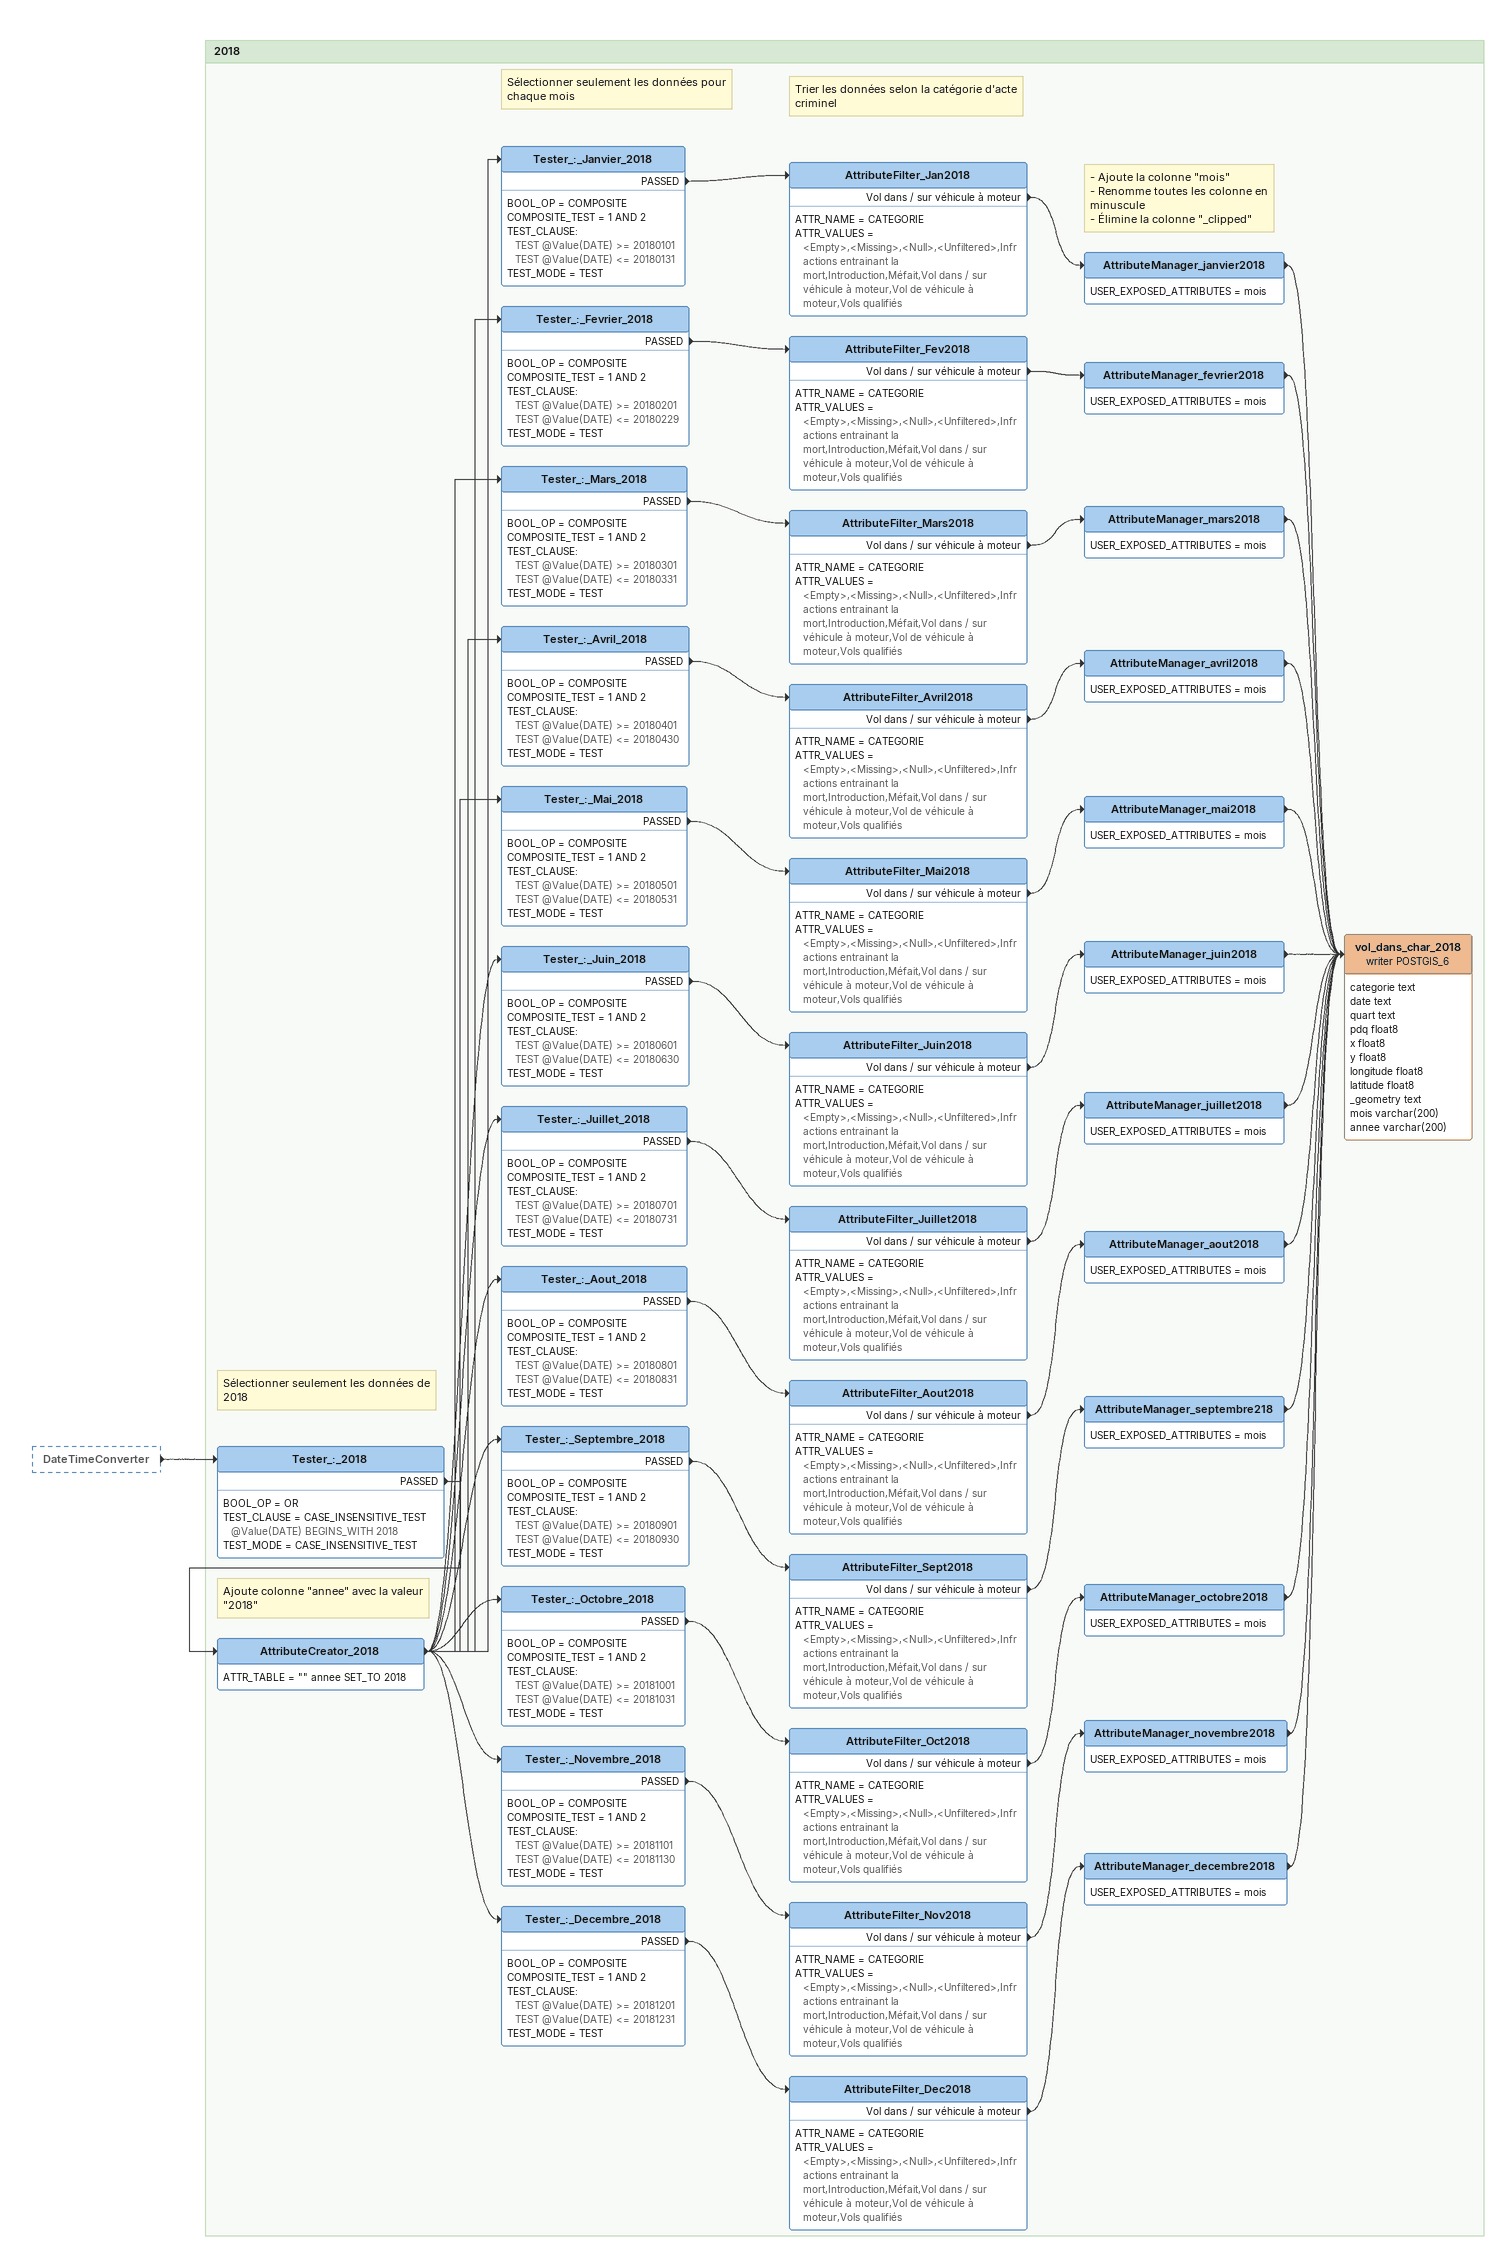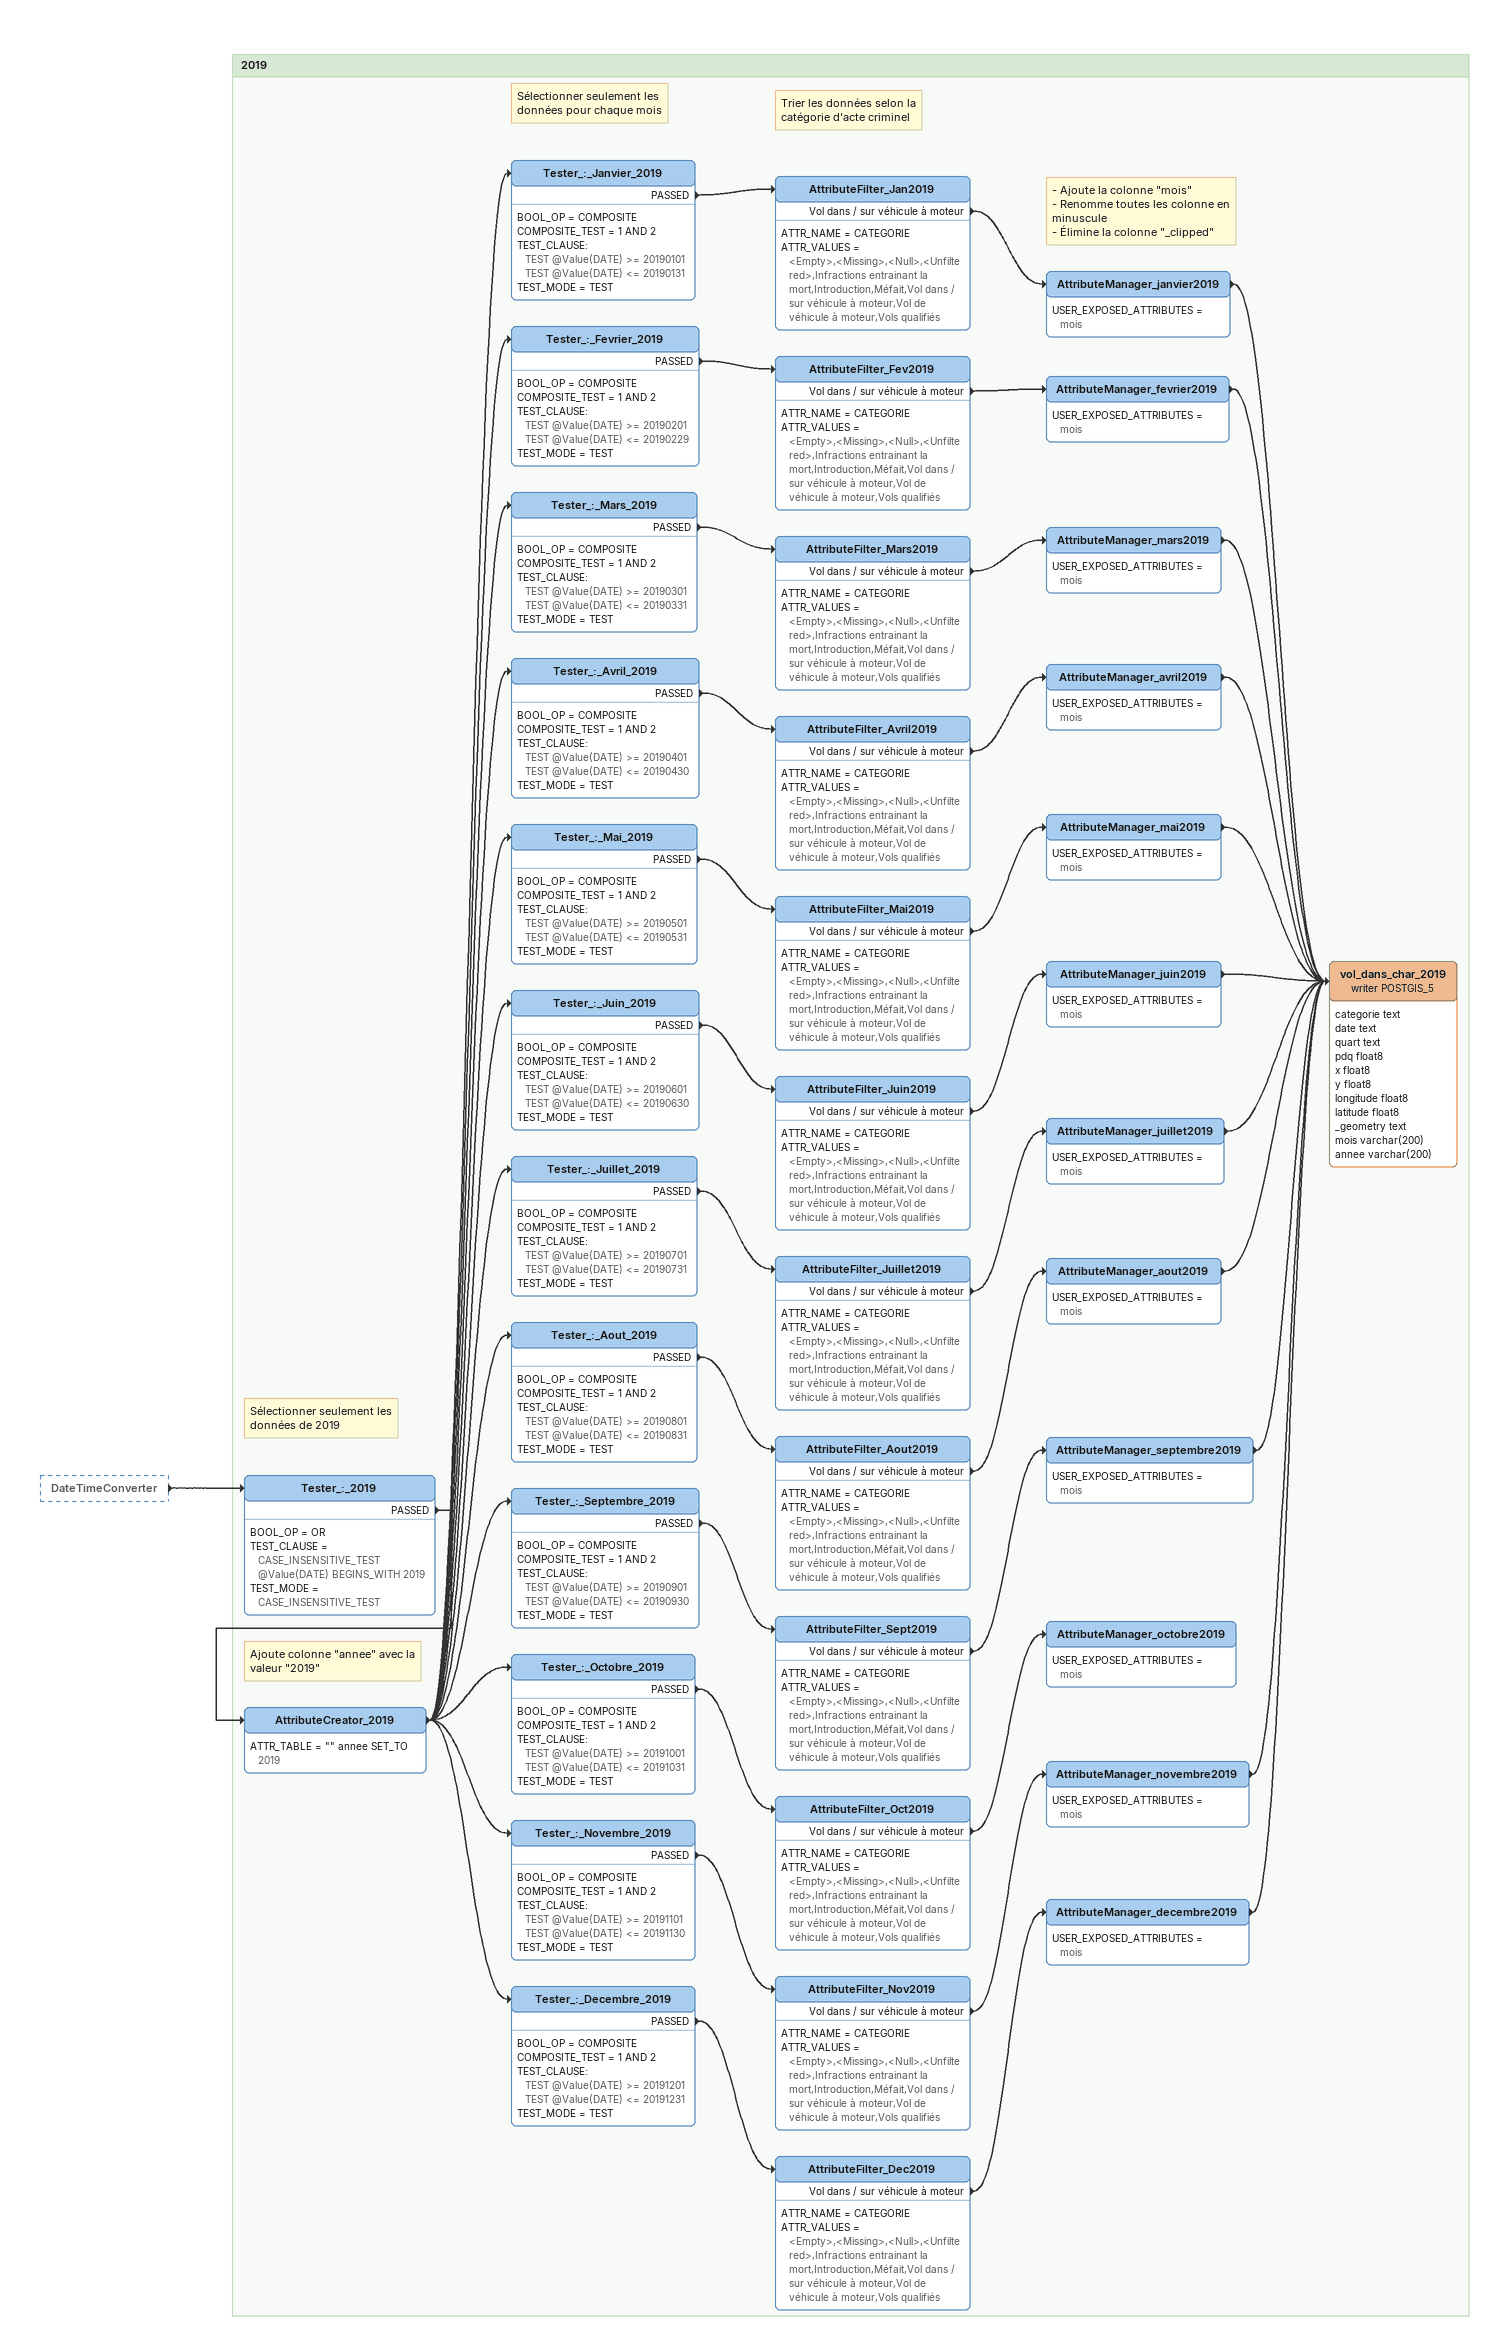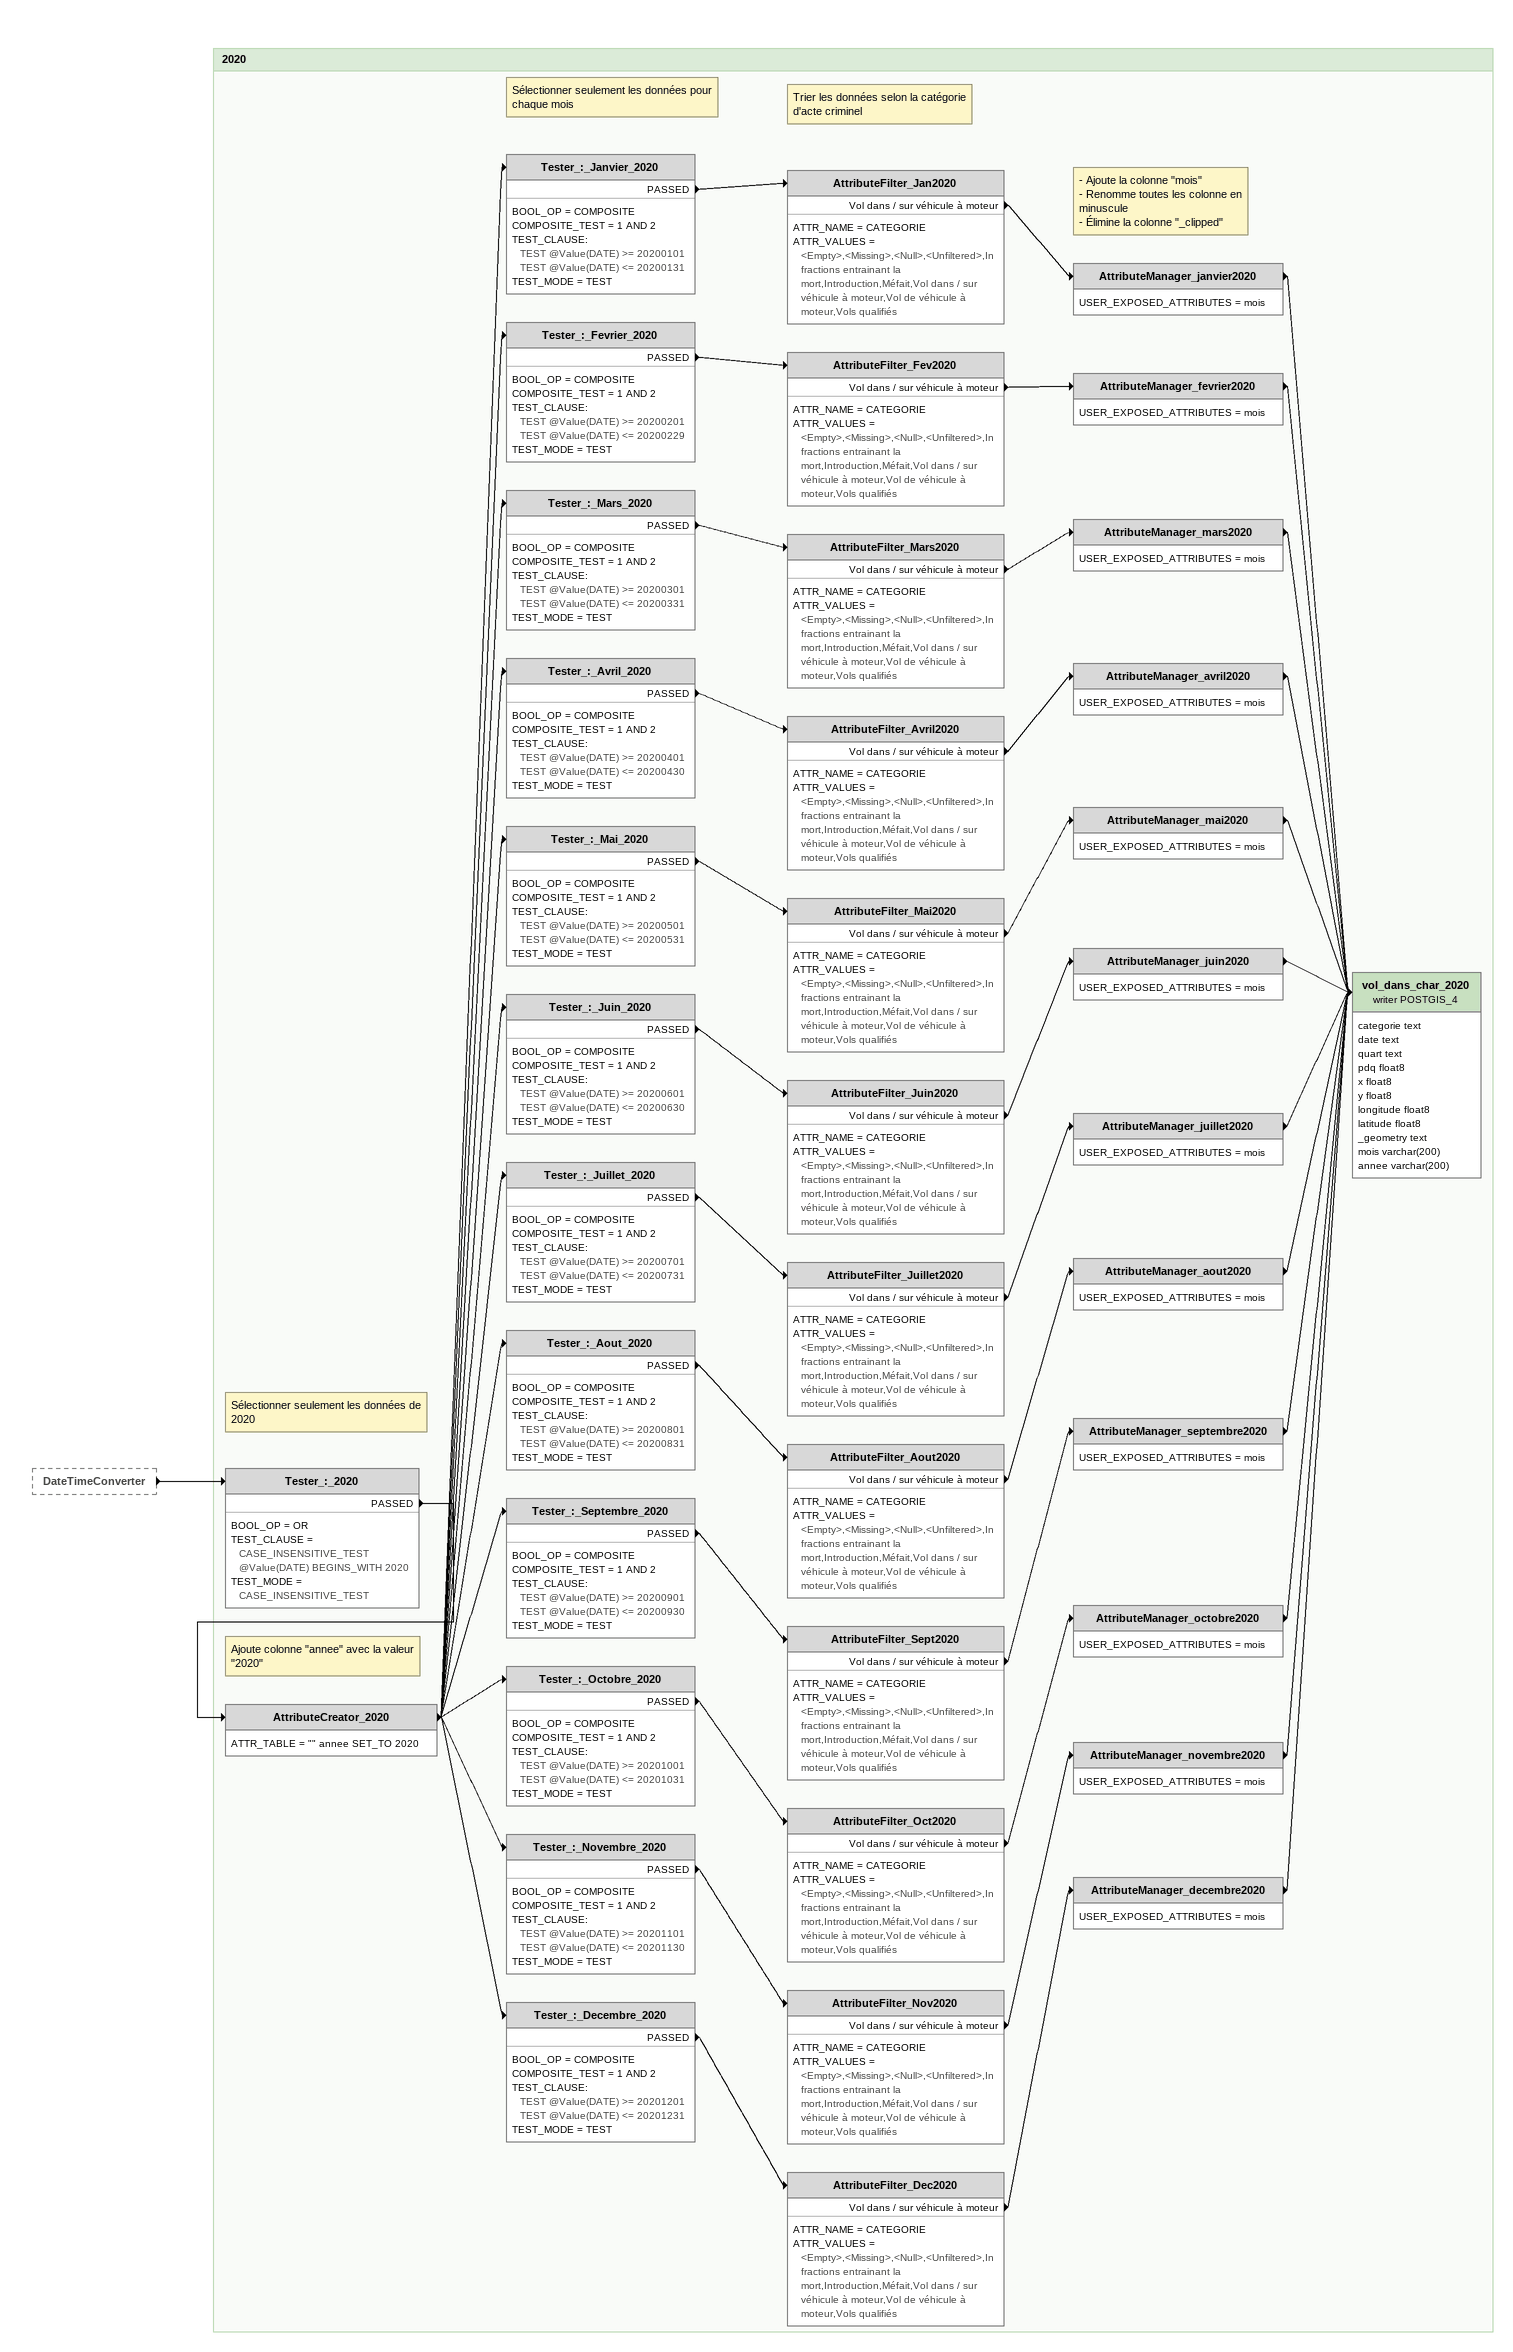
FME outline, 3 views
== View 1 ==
DateTimeConverter [outside]
    -> Tester_:_2018

Bookmark: 2018
Note: Sélectionner seulement les données de 2018
Tester_:_2018
    BOOL_OP = OR
    TEST_CLAUSE = CASE_INSENSITIVE_TEST @Value(DATE) BEGINS_WITH 2018
    TEST_MODE = CASE_INSENSITIVE_TEST
    PASSED -> AttributeCreator_2018
Note: Ajoute colonne "annee" avec la valeur "2018"
AttributeCreator_2018
    ATTR_TABLE = "" annee SET_TO 2018
    -> Tester_:_Octobre_2018
    -> Tester_:_Avril_2018
    -> Tester_:_Juin_2018
    -> Tester_:_Janvier_2018
    -> Tester_:_Fevrier_2018
    -> Tester_:_Septembre_2018
    -> Tester_:_Aout_2018
    -> Tester_:_Decembre_2018
    -> Tester_:_Mars_2018
    -> Tester_:_Novembre_2018
    -> Tester_:_Juillet_2018
    -> Tester_:_Mai_2018
Note: Sélectionner seulement les données pour chaque mois
Tester_:_Janvier_2018
    BOOL_OP = COMPOSITE
    COMPOSITE_TEST = 1 AND 2
    TEST_CLAUSE:
      TEST @Value(DATE) >= 20180101
      TEST @Value(DATE) <= 20180131
    TEST_MODE = TEST
    PASSED -> AttributeFilter_Jan2018
Note: Trier les données selon la catégorie d'acte criminel
AttributeFilter_Jan2018
    ATTR_NAME = CATEGORIE
    ATTR_VALUES = <Empty>,<Missing>,<Null>,<Unfiltered>,Infractions entrainant la mort,Introduction,Méfait,Vol dans / sur véhicule à moteur,Vol de véhicule à moteur,Vols qualifiés
    Vol dans / sur véhicule à moteur -> AttributeManager_janvier2018
Note: - Ajoute la colonne "mois" / - Renomme toutes les colonne en minuscule / - Élimine la colonne "_clipped"
AttributeManager_janvier2018
    USER_EXPOSED_ATTRIBUTES = mois
    -> vol_dans_char_2018 (writer POSTGIS_6)
Tester_:_Fevrier_2018
    BOOL_OP = COMPOSITE
    COMPOSITE_TEST = 1 AND 2
    TEST_CLAUSE:
      TEST @Value(DATE) >= 20180201
      TEST @Value(DATE) <= 20180229
    TEST_MODE = TEST
    PASSED -> AttributeFilter_Fev2018
AttributeFilter_Fev2018
    ATTR_NAME = CATEGORIE
    ATTR_VALUES = <Empty>,<Missing>,<Null>,<Unfiltered>,Infractions entrainant la mort,Introduction,Méfait,Vol dans / sur véhicule à moteur,Vol de véhicule à moteur,Vols qualifiés
    Vol dans / sur véhicule à moteur -> AttributeManager_fevrier2018
AttributeManager_fevrier2018
    USER_EXPOSED_ATTRIBUTES = mois
    -> vol_dans_char_2018 (writer POSTGIS_6)
Tester_:_Mars_2018
    BOOL_OP = COMPOSITE
    COMPOSITE_TEST = 1 AND 2
    TEST_CLAUSE:
      TEST @Value(DATE) >= 20180301
      TEST @Value(DATE) <= 20180331
    TEST_MODE = TEST
    PASSED -> AttributeFilter_Mars2018
AttributeFilter_Mars2018
    ATTR_NAME = CATEGORIE
    ATTR_VALUES = <Empty>,<Missing>,<Null>,<Unfiltered>,Infractions entrainant la mort,Introduction,Méfait,Vol dans / sur véhicule à moteur,Vol de véhicule à moteur,Vols qualifiés
    Vol dans / sur véhicule à moteur -> AttributeManager_mars2018
AttributeManager_mars2018
    USER_EXPOSED_ATTRIBUTES = mois
    -> vol_dans_char_2018 (writer POSTGIS_6)
Tester_:_Avril_2018
    BOOL_OP = COMPOSITE
    COMPOSITE_TEST = 1 AND 2
    TEST_CLAUSE:
      TEST @Value(DATE) >= 20180401
      TEST @Value(DATE) <= 20180430
    TEST_MODE = TEST
    PASSED -> AttributeFilter_Avril2018
AttributeFilter_Avril2018
    ATTR_NAME = CATEGORIE
    ATTR_VALUES = <Empty>,<Missing>,<Null>,<Unfiltered>,Infractions entrainant la mort,Introduction,Méfait,Vol dans / sur véhicule à moteur,Vol de véhicule à moteur,Vols qualifiés
    Vol dans / sur véhicule à moteur -> AttributeManager_avril2018
AttributeManager_avril2018
    USER_EXPOSED_ATTRIBUTES = mois
    -> vol_dans_char_2018 (writer POSTGIS_6)
Tester_:_Mai_2018
    BOOL_OP = COMPOSITE
    COMPOSITE_TEST = 1 AND 2
    TEST_CLAUSE:
      TEST @Value(DATE) >= 20180501
      TEST @Value(DATE) <= 20180531
    TEST_MODE = TEST
    PASSED -> AttributeFilter_Mai2018
AttributeFilter_Mai2018
    ATTR_NAME = CATEGORIE
    ATTR_VALUES = <Empty>,<Missing>,<Null>,<Unfiltered>,Infractions entrainant la mort,Introduction,Méfait,Vol dans / sur véhicule à moteur,Vol de véhicule à moteur,Vols qualifiés
    Vol dans / sur véhicule à moteur -> AttributeManager_mai2018
AttributeManager_mai2018
    USER_EXPOSED_ATTRIBUTES = mois
    -> vol_dans_char_2018 (writer POSTGIS_6)
Tester_:_Juin_2018
    BOOL_OP = COMPOSITE
    COMPOSITE_TEST = 1 AND 2
    TEST_CLAUSE:
      TEST @Value(DATE) >= 20180601
      TEST @Value(DATE) <= 20180630
    TEST_MODE = TEST
    PASSED -> AttributeFilter_Juin2018
AttributeFilter_Juin2018
    ATTR_NAME = CATEGORIE
    ATTR_VALUES = <Empty>,<Missing>,<Null>,<Unfiltered>,Infractions entrainant la mort,Introduction,Méfait,Vol dans / sur véhicule à moteur,Vol de véhicule à moteur,Vols qualifiés
    Vol dans / sur véhicule à moteur -> AttributeManager_juin2018
AttributeManager_juin2018
    USER_EXPOSED_ATTRIBUTES = mois
    -> vol_dans_char_2018 (writer POSTGIS_6)
Tester_:_Juillet_2018
    BOOL_OP = COMPOSITE
    COMPOSITE_TEST = 1 AND 2
    TEST_CLAUSE:
      TEST @Value(DATE) >= 20180701
      TEST @Value(DATE) <= 20180731
    TEST_MODE = TEST
    PASSED -> AttributeFilter_Juillet2018
AttributeFilter_Juillet2018
    ATTR_NAME = CATEGORIE
    ATTR_VALUES = <Empty>,<Missing>,<Null>,<Unfiltered>,Infractions entrainant la mort,Introduction,Méfait,Vol dans / sur véhicule à moteur,Vol de véhicule à moteur,Vols qualifiés
    Vol dans / sur véhicule à moteur -> AttributeManager_juillet2018
AttributeManager_juillet2018
    USER_EXPOSED_ATTRIBUTES = mois
    -> vol_dans_char_2018 (writer POSTGIS_6)
Tester_:_Aout_2018
    BOOL_OP = COMPOSITE
    COMPOSITE_TEST = 1 AND 2
    TEST_CLAUSE:
      TEST @Value(DATE) >= 20180801
      TEST @Value(DATE) <= 20180831
    TEST_MODE = TEST
    PASSED -> AttributeFilter_Aout2018
AttributeFilter_Aout2018
    ATTR_NAME = CATEGORIE
    ATTR_VALUES = <Empty>,<Missing>,<Null>,<Unfiltered>,Infractions entrainant la mort,Introduction,Méfait,Vol dans / sur véhicule à moteur,Vol de véhicule à moteur,Vols qualifiés
    Vol dans / sur véhicule à moteur -> AttributeManager_aout2018
AttributeManager_aout2018
    USER_EXPOSED_ATTRIBUTES = mois
    -> vol_dans_char_2018 (writer POSTGIS_6)
Tester_:_Septembre_2018
    BOOL_OP = COMPOSITE
    COMPOSITE_TEST = 1 AND 2
    TEST_CLAUSE:
      TEST @Value(DATE) >= 20180901
      TEST @Value(DATE) <= 20180930
    TEST_MODE = TEST
    PASSED -> AttributeFilter_Sept2018
AttributeFilter_Sept2018
    ATTR_NAME = CATEGORIE
    ATTR_VALUES = <Empty>,<Missing>,<Null>,<Unfiltered>,Infractions entrainant la mort,Introduction,Méfait,Vol dans / sur véhicule à moteur,Vol de véhicule à moteur,Vols qualifiés
    Vol dans / sur véhicule à moteur -> AttributeManager_septembre218
AttributeManager_septembre218
    USER_EXPOSED_ATTRIBUTES = mois
    -> vol_dans_char_2018 (writer POSTGIS_6)
Tester_:_Octobre_2018
    BOOL_OP = COMPOSITE
    COMPOSITE_TEST = 1 AND 2
    TEST_CLAUSE:
      TEST @Value(DATE) >= 20181001
      TEST @Value(DATE) <= 20181031
    TEST_MODE = TEST
    PASSED -> AttributeFilter_Oct2018
AttributeFilter_Oct2018
    ATTR_NAME = CATEGORIE
    ATTR_VALUES = <Empty>,<Missing>,<Null>,<Unfiltered>,Infractions entrainant la mort,Introduction,Méfait,Vol dans / sur véhicule à moteur,Vol de véhicule à moteur,Vols qualifiés
    Vol dans / sur véhicule à moteur -> AttributeManager_octobre2018
AttributeManager_octobre2018
    USER_EXPOSED_ATTRIBUTES = mois
    -> vol_dans_char_2018 (writer POSTGIS_6)
Tester_:_Novembre_2018
    BOOL_OP = COMPOSITE
    COMPOSITE_TEST = 1 AND 2
    TEST_CLAUSE:
      TEST @Value(DATE) >= 20181101
      TEST @Value(DATE) <= 20181130
    TEST_MODE = TEST
    PASSED -> AttributeFilter_Nov2018
AttributeFilter_Nov2018
    ATTR_NAME = CATEGORIE
    ATTR_VALUES = <Empty>,<Missing>,<Null>,<Unfiltered>,Infractions entrainant la mort,Introduction,Méfait,Vol dans / sur véhicule à moteur,Vol de véhicule à moteur,Vols qualifiés
    Vol dans / sur véhicule à moteur -> AttributeManager_novembre2018
AttributeManager_novembre2018
    USER_EXPOSED_ATTRIBUTES = mois
    -> vol_dans_char_2018 (writer POSTGIS_6)
Tester_:_Decembre_2018
    BOOL_OP = COMPOSITE
    COMPOSITE_TEST = 1 AND 2
    TEST_CLAUSE:
      TEST @Value(DATE) >= 20181201
      TEST @Value(DATE) <= 20181231
    TEST_MODE = TEST
    PASSED -> AttributeFilter_Dec2018
AttributeFilter_Dec2018
    ATTR_NAME = CATEGORIE
    ATTR_VALUES = <Empty>,<Missing>,<Null>,<Unfiltered>,Infractions entrainant la mort,Introduction,Méfait,Vol dans / sur véhicule à moteur,Vol de véhicule à moteur,Vols qualifiés
    Vol dans / sur véhicule à moteur -> AttributeManager_decembre2018
AttributeManager_decembre2018
    USER_EXPOSED_ATTRIBUTES = mois
    -> vol_dans_char_2018 (writer POSTGIS_6)
vol_dans_char_2018 (writer POSTGIS_6)
    attributes: categorie text, date text, quart text, pdq float8, x float8, y float8, longitude float8, latitude float8, _geometry text, mois varchar(200), annee varchar(200)

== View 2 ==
DateTimeConverter [outside]
    -> Tester_:_2019

Bookmark: 2019
Note: Sélectionner seulement les données de 2019
Tester_:_2019
    BOOL_OP = OR
    TEST_CLAUSE = CASE_INSENSITIVE_TEST @Value(DATE) BEGINS_WITH 2019
    TEST_MODE = CASE_INSENSITIVE_TEST
    PASSED -> AttributeCreator_2019
Note: Ajoute colonne "annee" avec la valeur "2019"
AttributeCreator_2019
    ATTR_TABLE = "" annee SET_TO 2019
    -> Tester_:_Septembre_2019
    -> Tester_:_Juin_2019
    -> Tester_:_Avril_2019
    -> Tester_:_Decembre_2019
    -> Tester_:_Novembre_2019
    -> Tester_:_Aout_2019
    -> Tester_:_Mai_2019
    -> Tester_:_Mars_2019
    -> Tester_:_Janvier_2019
    -> Tester_:_Octobre_2019
    -> Tester_:_Juillet_2019
    -> Tester_:_Fevrier_2019
Note: Sélectionner seulement les données pour chaque mois
Tester_:_Janvier_2019
    BOOL_OP = COMPOSITE
    COMPOSITE_TEST = 1 AND 2
    TEST_CLAUSE:
      TEST @Value(DATE) >= 20190101
      TEST @Value(DATE) <= 20190131
    TEST_MODE = TEST
    PASSED -> AttributeFilter_Jan2019
Note: Trier les données selon la catégorie d'acte criminel
AttributeFilter_Jan2019
    ATTR_NAME = CATEGORIE
    ATTR_VALUES = <Empty>,<Missing>,<Null>,<Unfiltered>,Infractions entrainant la mort,Introduction,Méfait,Vol dans / sur véhicule à moteur,Vol de véhicule à moteur,Vols qualifiés
    Vol dans / sur véhicule à moteur -> AttributeManager_janvier2019
Note: - Ajoute la colonne "mois" / - Renomme toutes les colonne en minuscule / - Élimine la colonne "_clipped"
AttributeManager_janvier2019
    USER_EXPOSED_ATTRIBUTES = mois
    -> vol_dans_char_2019 (writer POSTGIS_5)
Tester_:_Fevrier_2019
    BOOL_OP = COMPOSITE
    COMPOSITE_TEST = 1 AND 2
    TEST_CLAUSE:
      TEST @Value(DATE) >= 20190201
      TEST @Value(DATE) <= 20190229
    TEST_MODE = TEST
    PASSED -> AttributeFilter_Fev2019
AttributeFilter_Fev2019
    ATTR_NAME = CATEGORIE
    ATTR_VALUES = <Empty>,<Missing>,<Null>,<Unfiltered>,Infractions entrainant la mort,Introduction,Méfait,Vol dans / sur véhicule à moteur,Vol de véhicule à moteur,Vols qualifiés
    Vol dans / sur véhicule à moteur -> AttributeManager_fevrier2019
AttributeManager_fevrier2019
    USER_EXPOSED_ATTRIBUTES = mois
    -> vol_dans_char_2019 (writer POSTGIS_5)
Tester_:_Mars_2019
    BOOL_OP = COMPOSITE
    COMPOSITE_TEST = 1 AND 2
    TEST_CLAUSE:
      TEST @Value(DATE) >= 20190301
      TEST @Value(DATE) <= 20190331
    TEST_MODE = TEST
    PASSED -> AttributeFilter_Mars2019
AttributeFilter_Mars2019
    ATTR_NAME = CATEGORIE
    ATTR_VALUES = <Empty>,<Missing>,<Null>,<Unfiltered>,Infractions entrainant la mort,Introduction,Méfait,Vol dans / sur véhicule à moteur,Vol de véhicule à moteur,Vols qualifiés
    Vol dans / sur véhicule à moteur -> AttributeManager_mars2019
AttributeManager_mars2019
    USER_EXPOSED_ATTRIBUTES = mois
    -> vol_dans_char_2019 (writer POSTGIS_5)
Tester_:_Avril_2019
    BOOL_OP = COMPOSITE
    COMPOSITE_TEST = 1 AND 2
    TEST_CLAUSE:
      TEST @Value(DATE) >= 20190401
      TEST @Value(DATE) <= 20190430
    TEST_MODE = TEST
    PASSED -> AttributeFilter_Avril2019
AttributeFilter_Avril2019
    ATTR_NAME = CATEGORIE
    ATTR_VALUES = <Empty>,<Missing>,<Null>,<Unfiltered>,Infractions entrainant la mort,Introduction,Méfait,Vol dans / sur véhicule à moteur,Vol de véhicule à moteur,Vols qualifiés
    Vol dans / sur véhicule à moteur -> AttributeManager_avril2019
AttributeManager_avril2019
    USER_EXPOSED_ATTRIBUTES = mois
    -> vol_dans_char_2019 (writer POSTGIS_5)
Tester_:_Mai_2019
    BOOL_OP = COMPOSITE
    COMPOSITE_TEST = 1 AND 2
    TEST_CLAUSE:
      TEST @Value(DATE) >= 20190501
      TEST @Value(DATE) <= 20190531
    TEST_MODE = TEST
    PASSED -> AttributeFilter_Mai2019
AttributeFilter_Mai2019
    ATTR_NAME = CATEGORIE
    ATTR_VALUES = <Empty>,<Missing>,<Null>,<Unfiltered>,Infractions entrainant la mort,Introduction,Méfait,Vol dans / sur véhicule à moteur,Vol de véhicule à moteur,Vols qualifiés
    Vol dans / sur véhicule à moteur -> AttributeManager_mai2019
AttributeManager_mai2019
    USER_EXPOSED_ATTRIBUTES = mois
    -> vol_dans_char_2019 (writer POSTGIS_5)
Tester_:_Juin_2019
    BOOL_OP = COMPOSITE
    COMPOSITE_TEST = 1 AND 2
    TEST_CLAUSE:
      TEST @Value(DATE) >= 20190601
      TEST @Value(DATE) <= 20190630
    TEST_MODE = TEST
    PASSED -> AttributeFilter_Juin2019
AttributeFilter_Juin2019
    ATTR_NAME = CATEGORIE
    ATTR_VALUES = <Empty>,<Missing>,<Null>,<Unfiltered>,Infractions entrainant la mort,Introduction,Méfait,Vol dans / sur véhicule à moteur,Vol de véhicule à moteur,Vols qualifiés
    Vol dans / sur véhicule à moteur -> AttributeManager_juin2019
AttributeManager_juin2019
    USER_EXPOSED_ATTRIBUTES = mois
    -> vol_dans_char_2019 (writer POSTGIS_5)
Tester_:_Juillet_2019
    BOOL_OP = COMPOSITE
    COMPOSITE_TEST = 1 AND 2
    TEST_CLAUSE:
      TEST @Value(DATE) >= 20190701
      TEST @Value(DATE) <= 20190731
    TEST_MODE = TEST
    PASSED -> AttributeFilter_Juillet2019
AttributeFilter_Juillet2019
    ATTR_NAME = CATEGORIE
    ATTR_VALUES = <Empty>,<Missing>,<Null>,<Unfiltered>,Infractions entrainant la mort,Introduction,Méfait,Vol dans / sur véhicule à moteur,Vol de véhicule à moteur,Vols qualifiés
    Vol dans / sur véhicule à moteur -> AttributeManager_juillet2019
AttributeManager_juillet2019
    USER_EXPOSED_ATTRIBUTES = mois
    -> vol_dans_char_2019 (writer POSTGIS_5)
Tester_:_Aout_2019
    BOOL_OP = COMPOSITE
    COMPOSITE_TEST = 1 AND 2
    TEST_CLAUSE:
      TEST @Value(DATE) >= 20190801
      TEST @Value(DATE) <= 20190831
    TEST_MODE = TEST
    PASSED -> AttributeFilter_Aout2019
AttributeFilter_Aout2019
    ATTR_NAME = CATEGORIE
    ATTR_VALUES = <Empty>,<Missing>,<Null>,<Unfiltered>,Infractions entrainant la mort,Introduction,Méfait,Vol dans / sur véhicule à moteur,Vol de véhicule à moteur,Vols qualifiés
    Vol dans / sur véhicule à moteur -> AttributeManager_aout2019
AttributeManager_aout2019
    USER_EXPOSED_ATTRIBUTES = mois
    -> vol_dans_char_2019 (writer POSTGIS_5)
Tester_:_Septembre_2019
    BOOL_OP = COMPOSITE
    COMPOSITE_TEST = 1 AND 2
    TEST_CLAUSE:
      TEST @Value(DATE) >= 20190901
      TEST @Value(DATE) <= 20190930
    TEST_MODE = TEST
    PASSED -> AttributeFilter_Sept2019
AttributeFilter_Sept2019
    ATTR_NAME = CATEGORIE
    ATTR_VALUES = <Empty>,<Missing>,<Null>,<Unfiltered>,Infractions entrainant la mort,Introduction,Méfait,Vol dans / sur véhicule à moteur,Vol de véhicule à moteur,Vols qualifiés
    Vol dans / sur véhicule à moteur -> AttributeManager_septembre2019
AttributeManager_septembre2019
    USER_EXPOSED_ATTRIBUTES = mois
    -> vol_dans_char_2019 (writer POSTGIS_5)
Tester_:_Octobre_2019
    BOOL_OP = COMPOSITE
    COMPOSITE_TEST = 1 AND 2
    TEST_CLAUSE:
      TEST @Value(DATE) >= 20191001
      TEST @Value(DATE) <= 20191031
    TEST_MODE = TEST
    PASSED -> AttributeFilter_Oct2019
AttributeFilter_Oct2019
    ATTR_NAME = CATEGORIE
    ATTR_VALUES = <Empty>,<Missing>,<Null>,<Unfiltered>,Infractions entrainant la mort,Introduction,Méfait,Vol dans / sur véhicule à moteur,Vol de véhicule à moteur,Vols qualifiés
    Vol dans / sur véhicule à moteur -> AttributeManager_octobre2019
AttributeManager_octobre2019
    USER_EXPOSED_ATTRIBUTES = mois
Tester_:_Novembre_2019
    BOOL_OP = COMPOSITE
    COMPOSITE_TEST = 1 AND 2
    TEST_CLAUSE:
      TEST @Value(DATE) >= 20191101
      TEST @Value(DATE) <= 20191130
    TEST_MODE = TEST
    PASSED -> AttributeFilter_Nov2019
AttributeFilter_Nov2019
    ATTR_NAME = CATEGORIE
    ATTR_VALUES = <Empty>,<Missing>,<Null>,<Unfiltered>,Infractions entrainant la mort,Introduction,Méfait,Vol dans / sur véhicule à moteur,Vol de véhicule à moteur,Vols qualifiés
    Vol dans / sur véhicule à moteur -> AttributeManager_novembre2019
AttributeManager_novembre2019
    USER_EXPOSED_ATTRIBUTES = mois
    -> vol_dans_char_2019 (writer POSTGIS_5)
Tester_:_Decembre_2019
    BOOL_OP = COMPOSITE
    COMPOSITE_TEST = 1 AND 2
    TEST_CLAUSE:
      TEST @Value(DATE) >= 20191201
      TEST @Value(DATE) <= 20191231
    TEST_MODE = TEST
    PASSED -> AttributeFilter_Dec2019
AttributeFilter_Dec2019
    ATTR_NAME = CATEGORIE
    ATTR_VALUES = <Empty>,<Missing>,<Null>,<Unfiltered>,Infractions entrainant la mort,Introduction,Méfait,Vol dans / sur véhicule à moteur,Vol de véhicule à moteur,Vols qualifiés
    Vol dans / sur véhicule à moteur -> AttributeManager_decembre2019
AttributeManager_decembre2019
    USER_EXPOSED_ATTRIBUTES = mois
    -> vol_dans_char_2019 (writer POSTGIS_5)
vol_dans_char_2019 (writer POSTGIS_5)
    attributes: categorie text, date text, quart text, pdq float8, x float8, y float8, longitude float8, latitude float8, _geometry text, mois varchar(200), annee varchar(200)

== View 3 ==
DateTimeConverter [outside]
    -> Tester_:_2020

Bookmark: 2020
Note: Sélectionner seulement les données de 2020
Tester_:_2020
    BOOL_OP = OR
    TEST_CLAUSE = CASE_INSENSITIVE_TEST @Value(DATE) BEGINS_WITH 2020
    TEST_MODE = CASE_INSENSITIVE_TEST
    PASSED -> AttributeCreator_2020
Note: Ajoute colonne "annee" avec la valeur "2020"
AttributeCreator_2020
    ATTR_TABLE = "" annee SET_TO 2020
    -> Tester_:_Decembre_2020
    -> Tester_:_Octobre_2020
    -> Tester_:_Juillet_2020
    -> Tester_:_Fevrier_2020
    -> Tester_:_Mai_2020
    -> Tester_:_Mars_2020
    -> Tester_:_Janvier_2020
    -> Tester_:_Novembre_2020
    -> Tester_:_Juin_2020
    -> Tester_:_Septembre_2020
    -> Tester_:_Aout_2020
    -> Tester_:_Avril_2020
Note: Sélectionner seulement les données pour chaque mois
Tester_:_Janvier_2020
    BOOL_OP = COMPOSITE
    COMPOSITE_TEST = 1 AND 2
    TEST_CLAUSE:
      TEST @Value(DATE) >= 20200101
      TEST @Value(DATE) <= 20200131
    TEST_MODE = TEST
    PASSED -> AttributeFilter_Jan2020
Note: Trier les données selon la catégorie d'acte criminel
AttributeFilter_Jan2020
    ATTR_NAME = CATEGORIE
    ATTR_VALUES = <Empty>,<Missing>,<Null>,<Unfiltered>,Infractions entrainant la mort,Introduction,Méfait,Vol dans / sur véhicule à moteur,Vol de véhicule à moteur,Vols qualifiés
    Vol dans / sur véhicule à moteur -> AttributeManager_janvier2020
Note: - Ajoute la colonne "mois" / - Renomme toutes les colonne en minuscule / - Élimine la colonne "_clipped"
AttributeManager_janvier2020
    USER_EXPOSED_ATTRIBUTES = mois
    -> vol_dans_char_2020 (writer POSTGIS_4)
Tester_:_Fevrier_2020
    BOOL_OP = COMPOSITE
    COMPOSITE_TEST = 1 AND 2
    TEST_CLAUSE:
      TEST @Value(DATE) >= 20200201
      TEST @Value(DATE) <= 20200229
    TEST_MODE = TEST
    PASSED -> AttributeFilter_Fev2020
AttributeFilter_Fev2020
    ATTR_NAME = CATEGORIE
    ATTR_VALUES = <Empty>,<Missing>,<Null>,<Unfiltered>,Infractions entrainant la mort,Introduction,Méfait,Vol dans / sur véhicule à moteur,Vol de véhicule à moteur,Vols qualifiés
    Vol dans / sur véhicule à moteur -> AttributeManager_fevrier2020
AttributeManager_fevrier2020
    USER_EXPOSED_ATTRIBUTES = mois
    -> vol_dans_char_2020 (writer POSTGIS_4)
Tester_:_Mars_2020
    BOOL_OP = COMPOSITE
    COMPOSITE_TEST = 1 AND 2
    TEST_CLAUSE:
      TEST @Value(DATE) >= 20200301
      TEST @Value(DATE) <= 20200331
    TEST_MODE = TEST
    PASSED -> AttributeFilter_Mars2020
AttributeFilter_Mars2020
    ATTR_NAME = CATEGORIE
    ATTR_VALUES = <Empty>,<Missing>,<Null>,<Unfiltered>,Infractions entrainant la mort,Introduction,Méfait,Vol dans / sur véhicule à moteur,Vol de véhicule à moteur,Vols qualifiés
    Vol dans / sur véhicule à moteur -> AttributeManager_mars2020
AttributeManager_mars2020
    USER_EXPOSED_ATTRIBUTES = mois
    -> vol_dans_char_2020 (writer POSTGIS_4)
Tester_:_Avril_2020
    BOOL_OP = COMPOSITE
    COMPOSITE_TEST = 1 AND 2
    TEST_CLAUSE:
      TEST @Value(DATE) >= 20200401
      TEST @Value(DATE) <= 20200430
    TEST_MODE = TEST
    PASSED -> AttributeFilter_Avril2020
AttributeFilter_Avril2020
    ATTR_NAME = CATEGORIE
    ATTR_VALUES = <Empty>,<Missing>,<Null>,<Unfiltered>,Infractions entrainant la mort,Introduction,Méfait,Vol dans / sur véhicule à moteur,Vol de véhicule à moteur,Vols qualifiés
    Vol dans / sur véhicule à moteur -> AttributeManager_avril2020
AttributeManager_avril2020
    USER_EXPOSED_ATTRIBUTES = mois
    -> vol_dans_char_2020 (writer POSTGIS_4)
Tester_:_Mai_2020
    BOOL_OP = COMPOSITE
    COMPOSITE_TEST = 1 AND 2
    TEST_CLAUSE:
      TEST @Value(DATE) >= 20200501
      TEST @Value(DATE) <= 20200531
    TEST_MODE = TEST
    PASSED -> AttributeFilter_Mai2020
AttributeFilter_Mai2020
    ATTR_NAME = CATEGORIE
    ATTR_VALUES = <Empty>,<Missing>,<Null>,<Unfiltered>,Infractions entrainant la mort,Introduction,Méfait,Vol dans / sur véhicule à moteur,Vol de véhicule à moteur,Vols qualifiés
    Vol dans / sur véhicule à moteur -> AttributeManager_mai2020
AttributeManager_mai2020
    USER_EXPOSED_ATTRIBUTES = mois
    -> vol_dans_char_2020 (writer POSTGIS_4)
Tester_:_Juin_2020
    BOOL_OP = COMPOSITE
    COMPOSITE_TEST = 1 AND 2
    TEST_CLAUSE:
      TEST @Value(DATE) >= 20200601
      TEST @Value(DATE) <= 20200630
    TEST_MODE = TEST
    PASSED -> AttributeFilter_Juin2020
AttributeFilter_Juin2020
    ATTR_NAME = CATEGORIE
    ATTR_VALUES = <Empty>,<Missing>,<Null>,<Unfiltered>,Infractions entrainant la mort,Introduction,Méfait,Vol dans / sur véhicule à moteur,Vol de véhicule à moteur,Vols qualifiés
    Vol dans / sur véhicule à moteur -> AttributeManager_juin2020
AttributeManager_juin2020
    USER_EXPOSED_ATTRIBUTES = mois
    -> vol_dans_char_2020 (writer POSTGIS_4)
Tester_:_Juillet_2020
    BOOL_OP = COMPOSITE
    COMPOSITE_TEST = 1 AND 2
    TEST_CLAUSE:
      TEST @Value(DATE) >= 20200701
      TEST @Value(DATE) <= 20200731
    TEST_MODE = TEST
    PASSED -> AttributeFilter_Juillet2020
AttributeFilter_Juillet2020
    ATTR_NAME = CATEGORIE
    ATTR_VALUES = <Empty>,<Missing>,<Null>,<Unfiltered>,Infractions entrainant la mort,Introduction,Méfait,Vol dans / sur véhicule à moteur,Vol de véhicule à moteur,Vols qualifiés
    Vol dans / sur véhicule à moteur -> AttributeManager_juillet2020
AttributeManager_juillet2020
    USER_EXPOSED_ATTRIBUTES = mois
    -> vol_dans_char_2020 (writer POSTGIS_4)
Tester_:_Aout_2020
    BOOL_OP = COMPOSITE
    COMPOSITE_TEST = 1 AND 2
    TEST_CLAUSE:
      TEST @Value(DATE) >= 20200801
      TEST @Value(DATE) <= 20200831
    TEST_MODE = TEST
    PASSED -> AttributeFilter_Aout2020
AttributeFilter_Aout2020
    ATTR_NAME = CATEGORIE
    ATTR_VALUES = <Empty>,<Missing>,<Null>,<Unfiltered>,Infractions entrainant la mort,Introduction,Méfait,Vol dans / sur véhicule à moteur,Vol de véhicule à moteur,Vols qualifiés
    Vol dans / sur véhicule à moteur -> AttributeManager_aout2020
AttributeManager_aout2020
    USER_EXPOSED_ATTRIBUTES = mois
    -> vol_dans_char_2020 (writer POSTGIS_4)
Tester_:_Septembre_2020
    BOOL_OP = COMPOSITE
    COMPOSITE_TEST = 1 AND 2
    TEST_CLAUSE:
      TEST @Value(DATE) >= 20200901
      TEST @Value(DATE) <= 20200930
    TEST_MODE = TEST
    PASSED -> AttributeFilter_Sept2020
AttributeFilter_Sept2020
    ATTR_NAME = CATEGORIE
    ATTR_VALUES = <Empty>,<Missing>,<Null>,<Unfiltered>,Infractions entrainant la mort,Introduction,Méfait,Vol dans / sur véhicule à moteur,Vol de véhicule à moteur,Vols qualifiés
    Vol dans / sur véhicule à moteur -> AttributeManager_septembre2020
AttributeManager_septembre2020
    USER_EXPOSED_ATTRIBUTES = mois
    -> vol_dans_char_2020 (writer POSTGIS_4)
Tester_:_Octobre_2020
    BOOL_OP = COMPOSITE
    COMPOSITE_TEST = 1 AND 2
    TEST_CLAUSE:
      TEST @Value(DATE) >= 20201001
      TEST @Value(DATE) <= 20201031
    TEST_MODE = TEST
    PASSED -> AttributeFilter_Oct2020
AttributeFilter_Oct2020
    ATTR_NAME = CATEGORIE
    ATTR_VALUES = <Empty>,<Missing>,<Null>,<Unfiltered>,Infractions entrainant la mort,Introduction,Méfait,Vol dans / sur véhicule à moteur,Vol de véhicule à moteur,Vols qualifiés
    Vol dans / sur véhicule à moteur -> AttributeManager_octobre2020
AttributeManager_octobre2020
    USER_EXPOSED_ATTRIBUTES = mois
    -> vol_dans_char_2020 (writer POSTGIS_4)
Tester_:_Novembre_2020
    BOOL_OP = COMPOSITE
    COMPOSITE_TEST = 1 AND 2
    TEST_CLAUSE:
      TEST @Value(DATE) >= 20201101
      TEST @Value(DATE) <= 20201130
    TEST_MODE = TEST
    PASSED -> AttributeFilter_Nov2020
AttributeFilter_Nov2020
    ATTR_NAME = CATEGORIE
    ATTR_VALUES = <Empty>,<Missing>,<Null>,<Unfiltered>,Infractions entrainant la mort,Introduction,Méfait,Vol dans / sur véhicule à moteur,Vol de véhicule à moteur,Vols qualifiés
    Vol dans / sur véhicule à moteur -> AttributeManager_novembre2020
AttributeManager_novembre2020
    USER_EXPOSED_ATTRIBUTES = mois
    -> vol_dans_char_2020 (writer POSTGIS_4)
Tester_:_Decembre_2020
    BOOL_OP = COMPOSITE
    COMPOSITE_TEST = 1 AND 2
    TEST_CLAUSE:
      TEST @Value(DATE) >= 20201201
      TEST @Value(DATE) <= 20201231
    TEST_MODE = TEST
    PASSED -> AttributeFilter_Dec2020
AttributeFilter_Dec2020
    ATTR_NAME = CATEGORIE
    ATTR_VALUES = <Empty>,<Missing>,<Null>,<Unfiltered>,Infractions entrainant la mort,Introduction,Méfait,Vol dans / sur véhicule à moteur,Vol de véhicule à moteur,Vols qualifiés
    Vol dans / sur véhicule à moteur -> AttributeManager_decembre2020
AttributeManager_decembre2020
    USER_EXPOSED_ATTRIBUTES = mois
    -> vol_dans_char_2020 (writer POSTGIS_4)
vol_dans_char_2020 (writer POSTGIS_4)
    attributes: categorie text, date text, quart text, pdq float8, x float8, y float8, longitude float8, latitude float8, _geometry text, mois varchar(200), annee varchar(200)
